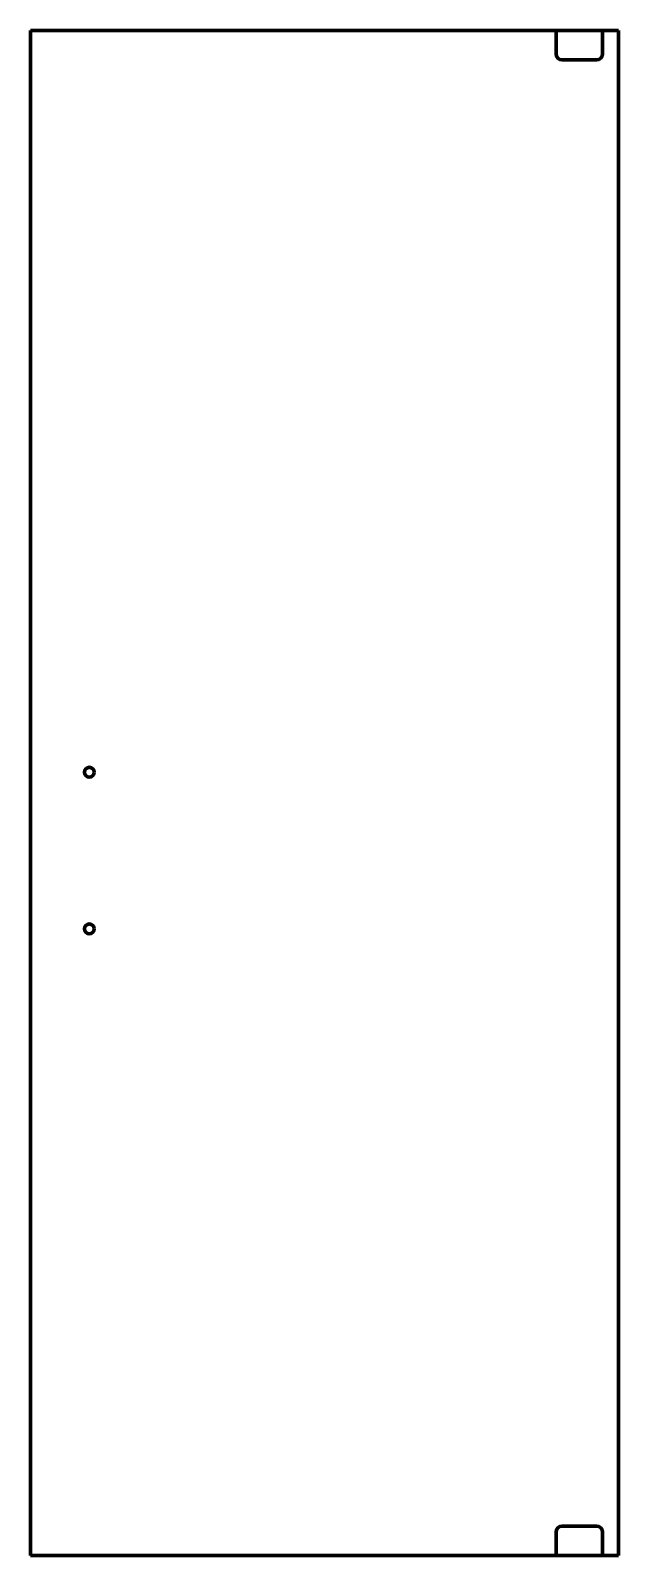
# Model space of a CAD drawing. Header units: inches. Extents: x 0 to 30, y 0 to 77.9.
import ezdxf

# ---------------------------------------------------------------- set-up
doc = ezdxf.new("R2010")
doc.units = ezdxf.units.IN
doc.header["$MEASUREMENT"] = 0
doc.layers.add('1', color=7, linetype='Continuous')

msp = doc.modelspace()

# ---------------------------------------------------------------- linework, layer by layer
at = {"color": 7, "lineweight": 90}
for p, q in [((0, 77.875), (0, 0)), ((30, 77.875), (0, 77.875)), ((30, 0), (30, 77.875)), ((0, 0), (30, 0))]:
    msp.add_line(p, q, dxfattribs=at)
at = {"layer": '1', "color": 1, "lineweight": 90}
for p, q in [((26.8125, 76.6875), (26.8125, 77.875)), ((29.1875, 77.875), (29.1875, 76.6875)), ((28.875, 76.375), (27.125, 76.375)), ((26.8125, 1.1875), (26.8125, 0)), ((28.875, 1.5), (27.125, 1.5)), ((29.1875, 0), (29.1875, 1.1875))]:
    msp.add_line(p, q, dxfattribs=at)
for centre in [(3, 40), (3, 32)]:
    msp.add_circle(centre, 0.25, dxfattribs=at)
for centre, start, end in [((27.125, 76.6875), 180, 270), ((28.875, 76.6875), 270, 360), ((27.125, 1.1875), 90, 180), ((28.875, 1.1875), 0, 90)]:
    msp.add_arc(centre, 0.3125, start, end, dxfattribs=at)

doc.saveas('drawing.dxf')
